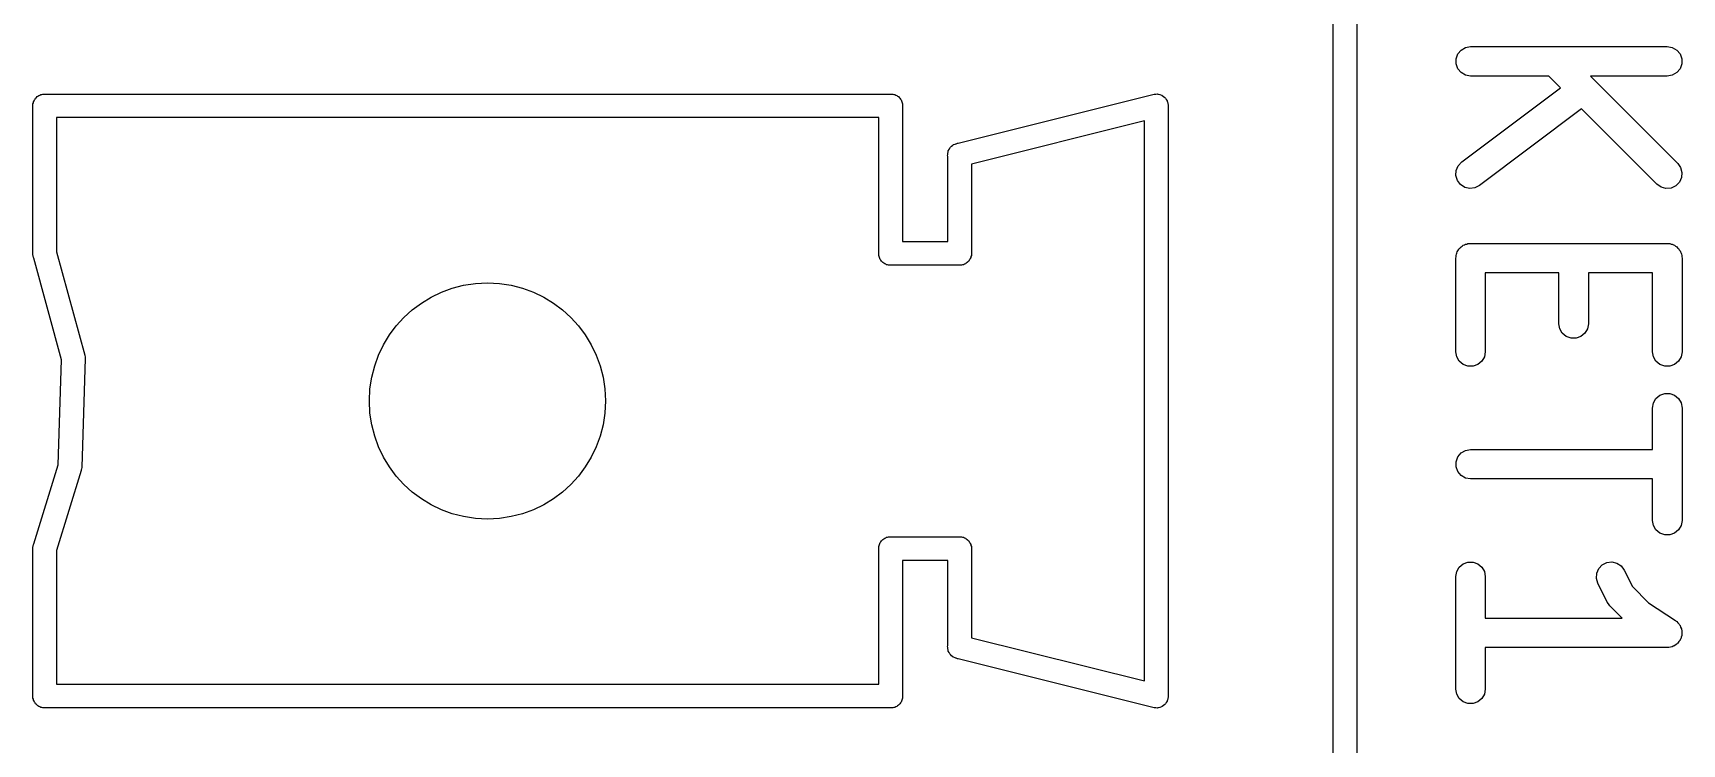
# Model space of a CAD drawing. Extents: x 84 to 159, y -171 to -32.
# Drawn here: x 89.26 to 97.64, y -97.65 to -94.04 of the extents above; entities that cross this region are included whole.
import ezdxf

# ---------------------------------------------------------------- set-up
doc = ezdxf.new("R2010")
doc.units = 0
doc.header["$MEASUREMENT"] = 0
doc.layers.add('BLACK', color=7, linetype='CONTINUOUS')

msp = doc.modelspace()

# ---------------------------------------------------------------- linework, layer by layer
at = {"layer": 'BLACK', "linetype": 'CONTINUOUS'}
for p, q in [((95.987, -75.845), (95.987, -105.476)), ((95.867, -105.41), (95.867, -75.9103)), ((96.4997, -94.1466), (96.5164, -94.1266)), ((96.5164, -94.1266), (96.539, -94.1136)), ((96.539, -94.1136), (96.5646, -94.1091)), ((96.5646, -94.1091), (97.5646, -94.1091)), ((97.5646, -94.1091), (97.5903, -94.1136)), ((97.5903, -94.1136), (97.6128, -94.1266)), ((97.6128, -94.1266), (97.6296, -94.1466)), ((96.4908, -94.1711), (96.4997, -94.1466)), ((96.4908, -94.1971), (96.4908, -94.1711)), ((96.4997, -94.2216), (96.4908, -94.1971)), ((97.6296, -94.1466), (97.6385, -94.1711)), ((97.6385, -94.1971), (97.6296, -94.2216)), ((97.6385, -94.1711), (97.6385, -94.1971)), ((96.5164, -94.2415), (96.4997, -94.2216)), ((96.539, -94.2546), (96.5164, -94.2415)), ((96.5646, -94.2591), (96.539, -94.2546)), ((96.9621, -94.2591), (96.5646, -94.2591)), ((97.0219, -94.3188), (96.9621, -94.2591)), ((97.5646, -94.2591), (97.1743, -94.2591)), ((97.1743, -94.2591), (97.6177, -94.7025)), ((97.5903, -94.2546), (97.5646, -94.2591)), ((97.6128, -94.2415), (97.5903, -94.2546)), ((97.6296, -94.2216), (97.6128, -94.2415)), ((89.2597, -94.3894), (89.2624, -94.3848)), ((89.2624, -94.3848), (89.2642, -94.3798)), ((89.2642, -94.3798), (89.2677, -94.3757)), ((89.2677, -94.3757), (89.2703, -94.3711)), ((89.2703, -94.3711), (89.2744, -94.3677)), ((89.2744, -94.3677), (89.2778, -94.3636)), ((89.2778, -94.3636), (89.2825, -94.3609)), ((89.2825, -94.3609), (89.2865, -94.3575)), ((89.2865, -94.3575), (89.2915, -94.3557)), ((89.2915, -94.3557), (89.2962, -94.353)), ((89.2962, -94.353), (89.3014, -94.3521)), ((89.3014, -94.3521), (89.3064, -94.3503)), ((89.3064, -94.3503), (89.3117, -94.3503)), ((89.3117, -94.3503), (89.3118, -94.3503)), ((89.3118, -94.3503), (93.6222, -94.3503)), ((93.6222, -94.3503), (93.6223, -94.3503)), ((93.6223, -94.3503), (93.6276, -94.3503)), ((93.6276, -94.3503), (93.6326, -94.3521)), ((93.6326, -94.3521), (93.6378, -94.353)), ((93.6378, -94.353), (93.6425, -94.3557)), ((93.6425, -94.3557), (93.6475, -94.3575)), ((93.6475, -94.3575), (93.6515, -94.3609)), ((93.6515, -94.3609), (93.6562, -94.3636)), ((93.6562, -94.3636), (93.6596, -94.3677)), ((93.6596, -94.3677), (93.6637, -94.3711)), ((93.6637, -94.3711), (93.6663, -94.3757)), ((93.6663, -94.3757), (93.6698, -94.3798)), ((93.6698, -94.3798), (93.6716, -94.3848)), ((93.6716, -94.3848), (93.6743, -94.3894)), ((93.9596, -94.6003), (94.9494, -94.3528)), ((94.9494, -94.3528), (94.9564, -94.3503)), ((94.9564, -94.3503), (94.9649, -94.3503)), ((94.9649, -94.3503), (94.9733, -94.3497)), ((94.9733, -94.3497), (94.9754, -94.3503)), ((94.9754, -94.3503), (94.9776, -94.3503)), ((94.9776, -94.3503), (94.9855, -94.3532)), ((94.9855, -94.3532), (94.9937, -94.3555)), ((94.9937, -94.3555), (94.9954, -94.3568)), ((94.9954, -94.3568), (94.9975, -94.3575)), ((94.9975, -94.3575), (95.004, -94.363)), ((95.004, -94.363), (95.0108, -94.3679)), ((95.0108, -94.3679), (95.012, -94.3697)), ((95.012, -94.3697), (95.0137, -94.3711)), ((95.0137, -94.3711), (95.0179, -94.3785)), ((95.0179, -94.3785), (95.0226, -94.3855)), ((95.0226, -94.3855), (95.0232, -94.3876)), ((95.0232, -94.3876), (95.0243, -94.3894)), ((96.5196, -94.6955), (97.0219, -94.3188)), ((89.257, -94.3997), (89.2588, -94.3947)), ((89.257, -94.405), (89.257, -94.3997)), ((89.257, -95.1655), (89.257, -94.405)), ((89.2588, -94.3947), (89.2597, -94.3894)), ((89.377, -94.4703), (89.377, -95.1522)), ((93.557, -94.4703), (89.377, -94.4703)), ((93.557, -95.1497), (93.557, -94.4703)), ((93.6743, -94.3894), (93.6752, -94.3947)), ((93.6752, -94.3947), (93.677, -94.3997)), ((93.677, -94.3997), (93.677, -94.405)), ((93.677, -94.405), (93.677, -94.405)), ((93.677, -94.405), (93.677, -95.1003)), ((95.0243, -94.3894), (95.0257, -94.3978)), ((95.0257, -94.3978), (95.0278, -94.406)), ((95.0278, -94.406), (95.027, -94.4134)), ((95.027, -94.4134), (95.027, -97.4072)), ((97.129, -94.426), (96.6096, -94.8155)), ((97.5116, -94.8085), (97.129, -94.426)), ((94.907, -94.4871), (94.027, -94.7071)), ((94.907, -97.3334), (94.907, -94.4871)), ((93.9094, -94.6416), (93.9098, -94.6394)), ((93.9098, -94.6394), (93.914, -94.6321)), ((93.914, -94.6321), (93.9177, -94.6245)), ((93.9177, -94.6245), (93.9192, -94.623)), ((93.9192, -94.623), (93.9203, -94.6211)), ((93.9203, -94.6211), (93.9268, -94.6157)), ((93.9268, -94.6157), (93.9329, -94.6098)), ((93.9329, -94.6098), (93.9349, -94.6089)), ((93.9349, -94.6089), (93.9365, -94.6075)), ((93.9365, -94.6075), (93.9445, -94.6046)), ((93.9445, -94.6046), (93.9474, -94.6033)), ((93.9474, -94.6033), (93.9494, -94.6028)), ((93.9494, -94.6028), (93.9564, -94.6003)), ((93.9564, -94.6003), (93.9596, -94.6003)), ((93.9062, -94.6646), (93.907, -94.6572)), ((93.907, -94.6677), (93.9062, -94.6646)), ((93.907, -94.655), (93.9075, -94.6519)), ((93.907, -94.6572), (93.907, -94.655)), ((93.907, -95.1003), (93.907, -94.6677)), ((93.9075, -94.6519), (93.9084, -94.6435)), ((93.9084, -94.6435), (93.9094, -94.6416)), ((94.027, -94.7071), (94.027, -95.1655)), ((96.4916, -94.7385), (96.5018, -94.7145)), ((96.5018, -94.7145), (96.5196, -94.6955)), ((97.6177, -94.7025), (97.6326, -94.7238)), ((96.4902, -94.7645), (96.4916, -94.7385)), ((96.4977, -94.7894), (96.4902, -94.7645)), ((96.5133, -94.8103), (96.4977, -94.7894)), ((97.6261, -94.7985), (97.6076, -94.817)), ((97.6371, -94.7749), (97.6261, -94.7985)), ((97.6326, -94.7238), (97.6393, -94.749)), ((97.6393, -94.749), (97.6371, -94.7749)), ((96.5352, -94.8245), (96.5133, -94.8103)), ((96.5605, -94.8304), (96.5352, -94.8245)), ((96.5864, -94.8273), (96.5605, -94.8304)), ((96.6096, -94.8155), (96.5864, -94.8273)), ((97.5329, -94.8235), (97.5116, -94.8085)), ((97.5581, -94.8302), (97.5329, -94.8235)), ((97.584, -94.828), (97.5581, -94.8302)), ((97.6076, -94.817), (97.584, -94.828)), ((93.677, -95.1003), (93.907, -95.1003)), ((96.4997, -95.1466), (96.5039, -95.1416)), ((96.5039, -95.1416), (96.5072, -95.1359)), ((96.5072, -95.1359), (96.5122, -95.1317)), ((96.5122, -95.1317), (96.5164, -95.1266)), ((96.5164, -95.1266), (96.5221, -95.1234)), ((96.5221, -95.1234), (96.5271, -95.1191)), ((96.5271, -95.1191), (96.5333, -95.1169)), ((96.5333, -95.1169), (96.539, -95.1136)), ((96.539, -95.1136), (96.5454, -95.1125)), ((96.5454, -95.1125), (96.5516, -95.1102)), ((96.5516, -95.1102), (96.5582, -95.1102)), ((96.5582, -95.1102), (96.5646, -95.1091)), ((96.5646, -95.1091), (97.5646, -95.1091)), ((97.5646, -95.1091), (97.5711, -95.1102)), ((97.5711, -95.1102), (97.5776, -95.1102)), ((97.5776, -95.1102), (97.5838, -95.1125)), ((97.5838, -95.1125), (97.5903, -95.1136)), ((97.5903, -95.1136), (97.596, -95.1169)), ((97.596, -95.1169), (97.6021, -95.1191)), ((97.6021, -95.1191), (97.6071, -95.1234)), ((97.6071, -95.1234), (97.6128, -95.1266)), ((97.6128, -95.1266), (97.617, -95.1317)), ((97.617, -95.1317), (97.6221, -95.1359)), ((97.6221, -95.1359), (97.6254, -95.1416)), ((97.6254, -95.1416), (97.6296, -95.1466)), ((89.2597, -95.1811), (89.257, -95.1655)), ((89.2612, -95.1836), (89.2597, -95.1811)), ((89.4021, -95.7004), (89.2612, -95.1836)), ((89.377, -95.1522), (89.5203, -95.6775)), ((93.557, -95.1709), (93.557, -95.1497)), ((93.5588, -95.1759), (93.557, -95.1709)), ((93.5597, -95.1811), (93.5588, -95.1759)), ((93.5624, -95.1857), (93.5597, -95.1811)), ((93.5642, -95.1907), (93.5624, -95.1857)), ((93.5677, -95.1948), (93.5642, -95.1907)), ((93.5703, -95.1994), (93.5677, -95.1948)), ((93.5744, -95.2029), (93.5703, -95.1994)), ((93.5778, -95.2069), (93.5744, -95.2029)), ((93.5825, -95.2096), (93.5778, -95.2069)), ((93.5865, -95.213), (93.5825, -95.2096)), ((93.5915, -95.2149), (93.5865, -95.213)), ((93.5962, -95.2175), (93.5915, -95.2149)), ((93.6014, -95.2185), (93.5962, -95.2175)), ((93.6064, -95.2203), (93.6014, -95.2185)), ((93.6117, -95.2203), (93.6064, -95.2203)), ((93.6118, -95.2203), (93.6117, -95.2203)), ((93.9722, -95.2203), (93.6118, -95.2203)), ((93.9723, -95.2203), (93.9722, -95.2203)), ((93.9776, -95.2203), (93.9723, -95.2203)), ((93.9826, -95.2185), (93.9776, -95.2203)), ((93.9878, -95.2175), (93.9826, -95.2185)), ((93.9925, -95.2149), (93.9878, -95.2175)), ((93.9975, -95.213), (93.9925, -95.2149)), ((94.0015, -95.2096), (93.9975, -95.213)), ((94.0062, -95.2069), (94.0015, -95.2096)), ((94.0096, -95.2029), (94.0062, -95.2069)), ((94.0137, -95.1994), (94.0096, -95.2029)), ((94.0163, -95.1948), (94.0137, -95.1994)), ((94.0198, -95.1907), (94.0163, -95.1948)), ((94.0216, -95.1857), (94.0198, -95.1907)), ((94.0243, -95.1811), (94.0216, -95.1857)), ((94.0252, -95.1759), (94.0243, -95.1811)), ((94.027, -95.1709), (94.0252, -95.1759)), ((94.027, -95.1655), (94.027, -95.1655)), ((94.027, -95.1655), (94.027, -95.1709)), ((96.4896, -95.1841), (96.4908, -95.1776)), ((96.4896, -95.6603), (96.4896, -95.1841)), ((96.4908, -95.1711), (96.493, -95.1649)), ((96.4908, -95.1776), (96.4908, -95.1711)), ((96.493, -95.1649), (96.4941, -95.1584)), ((96.4941, -95.1584), (96.4974, -95.1528)), ((96.4974, -95.1528), (96.4997, -95.1466)), ((97.6296, -95.1466), (97.6318, -95.1528)), ((97.6318, -95.1528), (97.6351, -95.1584)), ((97.6351, -95.1584), (97.6362, -95.1649)), ((97.6362, -95.1649), (97.6385, -95.1711)), ((97.6385, -95.1711), (97.6385, -95.1776)), ((97.6385, -95.1776), (97.6396, -95.1841)), ((97.6396, -95.1841), (97.6396, -95.6603)), ((97.0134, -95.2591), (96.6396, -95.2591)), ((96.6396, -95.2591), (96.6396, -95.6603)), ((97.0134, -95.5174), (97.0134, -95.2591)), ((97.4896, -95.2591), (97.1634, -95.2591)), ((97.1634, -95.2591), (97.1634, -95.5174)), ((97.4896, -95.6603), (97.4896, -95.2591)), ((97.018, -95.5431), (97.0134, -95.5174)), ((97.031, -95.5656), (97.018, -95.5431)), ((97.1589, -95.5431), (97.1459, -95.5656)), ((97.1634, -95.5174), (97.1589, -95.5431)), ((97.0509, -95.5824), (97.031, -95.5656)), ((97.0754, -95.5913), (97.0509, -95.5824)), ((97.1015, -95.5913), (97.0754, -95.5913)), ((97.1259, -95.5824), (97.1015, -95.5913)), ((97.1459, -95.5656), (97.1259, -95.5824)), ((89.3849, -96.2356), (89.4021, -95.7004)), ((89.5223, -95.6952), (89.5046, -96.2474)), ((89.5203, -95.6775), (89.522, -95.6868)), ((89.522, -95.6868), (89.5219, -95.691)), ((89.5219, -95.691), (89.5223, -95.6952)), ((96.4941, -95.6859), (96.4896, -95.6603)), ((96.5072, -95.7085), (96.4941, -95.6859)), ((96.5271, -95.7252), (96.5072, -95.7085)), ((96.5516, -95.7341), (96.5271, -95.7252)), ((96.6021, -95.7252), (96.5776, -95.7341)), ((96.6221, -95.7085), (96.6021, -95.7252)), ((96.6351, -95.6859), (96.6221, -95.7085)), ((96.6396, -95.6603), (96.6351, -95.6859)), ((97.4941, -95.6859), (97.4896, -95.6603)), ((97.5072, -95.7085), (97.4941, -95.6859)), ((97.5271, -95.7252), (97.5072, -95.7085)), ((97.5516, -95.7341), (97.5271, -95.7252)), ((97.6021, -95.7252), (97.5776, -95.7341)), ((97.6221, -95.7085), (97.6021, -95.7252)), ((97.6351, -95.6859), (97.6221, -95.7085)), ((97.6396, -95.6603), (97.6351, -95.6859)), ((96.5776, -95.7341), (96.5516, -95.7341)), ((97.5776, -95.7341), (97.5516, -95.7341)), ((97.5072, -95.8978), (97.5271, -95.881)), ((97.5271, -95.881), (97.5516, -95.8721)), ((97.5516, -95.8721), (97.5776, -95.8721)), ((97.5776, -95.8721), (97.6021, -95.881)), ((97.6021, -95.881), (97.6221, -95.8978)), ((97.4896, -95.946), (97.4941, -95.9203)), ((97.4896, -96.1567), (97.4896, -95.946)), ((97.4941, -95.9203), (97.5072, -95.8978)), ((97.6221, -95.8978), (97.6351, -95.9203)), ((97.6351, -95.9203), (97.6396, -95.946)), ((97.6396, -95.946), (97.6396, -96.5174)), ((96.4908, -96.2187), (96.4997, -96.1942)), ((96.4908, -96.2447), (96.4908, -96.2187)), ((96.4997, -96.1942), (96.5164, -96.1743)), ((96.5164, -96.1743), (96.539, -96.1612)), ((96.539, -96.1612), (96.5646, -96.1567)), ((96.5646, -96.1567), (97.4896, -96.1567)), ((89.2617, -96.636), (89.3849, -96.2356)), ((89.5019, -96.2631), (89.377, -96.6694)), ((89.5024, -96.2599), (89.5019, -96.2631)), ((89.5035, -96.2568), (89.5024, -96.2599)), ((89.5046, -96.2474), (89.5035, -96.2568)), ((96.4997, -96.2692), (96.4908, -96.2447)), ((96.5164, -96.2892), (96.4997, -96.2692)), ((96.539, -96.3022), (96.5164, -96.2892)), ((96.5646, -96.3067), (96.539, -96.3022)), ((97.4896, -96.3067), (96.5646, -96.3067)), ((97.4896, -96.5174), (97.4896, -96.3067)), ((97.4941, -96.5431), (97.4896, -96.5174)), ((97.5072, -96.5656), (97.4941, -96.5431)), ((97.5271, -96.5824), (97.5072, -96.5656)), ((97.6221, -96.5656), (97.6021, -96.5824)), ((97.6351, -96.5431), (97.6221, -96.5656)), ((97.6396, -96.5174), (97.6351, -96.5431)), ((89.257, -96.655), (89.2597, -96.6394)), ((89.2597, -96.6394), (89.2617, -96.636)), ((93.557, -96.6497), (93.5588, -96.6447)), ((93.557, -96.655), (93.557, -96.6497)), ((93.5588, -96.6447), (93.5597, -96.6394)), ((93.5597, -96.6394), (93.5624, -96.6348)), ((93.5624, -96.6348), (93.5642, -96.6298)), ((93.5642, -96.6298), (93.5677, -96.6257)), ((93.5677, -96.6257), (93.5703, -96.6211)), ((93.5703, -96.6211), (93.5744, -96.6177)), ((93.5744, -96.6177), (93.5778, -96.6136)), ((93.5778, -96.6136), (93.5825, -96.6109)), ((93.5825, -96.6109), (93.5865, -96.6075)), ((93.5865, -96.6075), (93.5915, -96.6057)), ((93.5915, -96.6057), (93.5962, -96.603)), ((93.5962, -96.603), (93.6014, -96.6021)), ((93.6014, -96.6021), (93.6064, -96.6003)), ((93.6064, -96.6003), (93.6117, -96.6003)), ((93.6117, -96.6003), (93.6118, -96.6003)), ((93.6118, -96.6003), (93.9722, -96.6003)), ((93.9722, -96.6003), (93.9723, -96.6003)), ((93.9723, -96.6003), (93.9776, -96.6003)), ((93.9776, -96.6003), (93.9826, -96.6021)), ((93.9826, -96.6021), (93.9878, -96.603)), ((93.9878, -96.603), (93.9925, -96.6057)), ((93.9925, -96.6057), (93.9975, -96.6075)), ((93.9975, -96.6075), (94.0015, -96.6109)), ((94.0015, -96.6109), (94.0062, -96.6136)), ((94.0062, -96.6136), (94.0096, -96.6177)), ((94.0096, -96.6177), (94.0137, -96.6211)), ((94.0137, -96.6211), (94.0163, -96.6257)), ((94.0163, -96.6257), (94.0198, -96.6298)), ((94.0198, -96.6298), (94.0216, -96.6348)), ((94.0216, -96.6348), (94.0243, -96.6394)), ((94.0243, -96.6394), (94.0252, -96.6447)), ((94.0252, -96.6447), (94.027, -96.6497)), ((94.027, -96.6497), (94.027, -96.655)), ((97.5516, -96.5913), (97.5271, -96.5824)), ((97.5776, -96.5913), (97.5516, -96.5913)), ((97.6021, -96.5824), (97.5776, -96.5913)), ((89.257, -97.4155), (89.257, -96.655)), ((89.377, -96.6694), (89.377, -97.3503)), ((93.557, -97.3503), (93.557, -96.655)), ((93.557, -96.655), (93.557, -96.655)), ((93.907, -96.7203), (93.677, -96.7203)), ((93.677, -96.7203), (93.677, -97.4155)), ((93.907, -97.1529), (93.907, -96.7203)), ((94.027, -96.655), (94.027, -96.655)), ((94.027, -96.655), (94.027, -97.1134)), ((96.5271, -96.7382), (96.5516, -96.7293)), ((96.5516, -96.7293), (96.5776, -96.7293)), ((96.5776, -96.7293), (96.6021, -96.7382)), ((97.2342, -96.7429), (97.2575, -96.7312)), ((97.2575, -96.7312), (97.2834, -96.7283)), ((97.2834, -96.7283), (97.3087, -96.7343)), ((97.3087, -96.7343), (97.3305, -96.7487)), ((96.4896, -96.8031), (96.4941, -96.7775)), ((96.4896, -97.3746), (96.4896, -96.8031)), ((96.4941, -96.7775), (96.5072, -96.7549)), ((96.5072, -96.7549), (96.5271, -96.7382)), ((96.6021, -96.7382), (96.6221, -96.7549)), ((96.6221, -96.7549), (96.6351, -96.7775)), ((96.6351, -96.7775), (96.6396, -96.8031)), ((96.6396, -96.8031), (96.6396, -97.0138)), ((97.2044, -96.8117), (97.206, -96.7857)), ((97.2118, -96.8367), (97.2044, -96.8117)), ((97.206, -96.7857), (97.2163, -96.7618)), ((97.2163, -96.7618), (97.2342, -96.7429)), ((97.3305, -96.7487), (97.346, -96.7696)), ((97.346, -96.7696), (97.3882, -96.8539)), ((97.2594, -96.9319), (97.2118, -96.8367)), ((97.3882, -96.8539), (97.4695, -96.9353)), ((97.2666, -96.9416), (97.2594, -96.9319)), ((97.2735, -96.9514), (97.2666, -96.9416)), ((97.3359, -97.0138), (97.2735, -96.9514)), ((97.4695, -96.9353), (97.6062, -97.0264)), ((96.6396, -97.0138), (97.3359, -97.0138)), ((97.6062, -97.0264), (97.6092, -97.0293)), ((97.6092, -97.0293), (97.6128, -97.0314)), ((97.6128, -97.0314), (97.6186, -97.0382)), ((97.6186, -97.0382), (97.6251, -97.0444)), ((97.6251, -97.0444), (97.6269, -97.0482)), ((97.6269, -97.0482), (97.6296, -97.0513)), ((97.6296, -97.0513), (97.6326, -97.0598)), ((97.6326, -97.0598), (97.6366, -97.0678)), ((97.6366, -97.0678), (97.6371, -97.0719)), ((93.9062, -97.156), (93.907, -97.1529)), ((94.027, -97.1134), (94.907, -97.3334)), ((97.6051, -97.1508), (97.5979, -97.1561)), ((97.6128, -97.1463), (97.6051, -97.1508)), ((97.6155, -97.1431), (97.6128, -97.1463)), ((97.6189, -97.1407), (97.6155, -97.1431)), ((97.6238, -97.1332), (97.6189, -97.1407)), ((97.6296, -97.1263), (97.6238, -97.1332)), ((97.631, -97.1224), (97.6296, -97.1263)), ((97.6333, -97.119), (97.631, -97.1224)), ((97.6354, -97.1103), (97.6333, -97.119)), ((97.6385, -97.1019), (97.6354, -97.1103)), ((97.6371, -97.0719), (97.6385, -97.0758)), ((97.6385, -97.0758), (97.6385, -97.0848)), ((97.6385, -97.0848), (97.6395, -97.0937)), ((97.6395, -97.0937), (97.6385, -97.0977)), ((97.6385, -97.0977), (97.6385, -97.1019)), ((93.907, -97.1634), (93.9062, -97.156)), ((93.907, -97.1655), (93.907, -97.1634)), ((93.9075, -97.1686), (93.907, -97.1655)), ((93.9084, -97.177), (93.9075, -97.1686)), ((93.9094, -97.179), (93.9084, -97.177)), ((93.9097, -97.1811), (93.9094, -97.179)), ((93.914, -97.1885), (93.9097, -97.1811)), ((93.9177, -97.1961), (93.914, -97.1885)), ((93.9192, -97.1976), (93.9177, -97.1961)), ((93.9203, -97.1994), (93.9192, -97.1976)), ((93.9268, -97.2049), (93.9203, -97.1994)), ((93.9329, -97.2108), (93.9268, -97.2049)), ((93.9349, -97.2116), (93.9329, -97.2108)), ((93.9365, -97.213), (93.9349, -97.2116)), ((93.9445, -97.2159), (93.9365, -97.213)), ((93.9474, -97.2172), (93.9445, -97.2159)), ((93.9494, -97.2177), (93.9474, -97.2172)), ((93.9564, -97.2203), (93.9494, -97.2177)), ((93.9596, -97.2203), (93.9564, -97.2203)), ((94.9494, -97.4677), (93.9596, -97.2203)), ((97.5646, -97.1638), (96.6396, -97.1638)), ((96.6396, -97.1638), (96.6396, -97.3746)), ((97.5687, -97.1631), (97.5646, -97.1638)), ((97.5729, -97.1634), (97.5687, -97.1631)), ((97.5815, -97.1609), (97.5729, -97.1634)), ((97.5903, -97.1593), (97.5815, -97.1609)), ((97.5939, -97.1572), (97.5903, -97.1593)), ((97.5979, -97.1561), (97.5939, -97.1572)), ((89.377, -97.3503), (93.557, -97.3503)), ((96.4941, -97.4002), (96.4896, -97.3746)), ((96.5072, -97.4228), (96.4941, -97.4002)), ((96.6351, -97.4002), (96.6221, -97.4228)), ((96.6396, -97.3746), (96.6351, -97.4002)), ((89.257, -97.4209), (89.257, -97.4155)), ((89.257, -97.4155), (89.257, -97.4155)), ((89.2588, -97.4259), (89.257, -97.4209)), ((89.2597, -97.4311), (89.2588, -97.4259)), ((89.2624, -97.4357), (89.2597, -97.4311)), ((89.2642, -97.4407), (89.2624, -97.4357)), ((89.2677, -97.4448), (89.2642, -97.4407)), ((89.2703, -97.4494), (89.2677, -97.4448)), ((89.2744, -97.4529), (89.2703, -97.4494)), ((89.2778, -97.4569), (89.2744, -97.4529)), ((89.2825, -97.4596), (89.2778, -97.4569)), ((89.2865, -97.463), (89.2825, -97.4596)), ((89.2915, -97.4649), (89.2865, -97.463)), ((89.2962, -97.4675), (89.2915, -97.4649)), ((89.3014, -97.4685), (89.2962, -97.4675)), ((89.3064, -97.4703), (89.3014, -97.4685)), ((89.3117, -97.4703), (89.3064, -97.4703)), ((89.3118, -97.4703), (89.3117, -97.4703)), ((93.6222, -97.4703), (89.3118, -97.4703)), ((93.6223, -97.4703), (93.6222, -97.4703)), ((93.6276, -97.4703), (93.6223, -97.4703)), ((93.6326, -97.4685), (93.6276, -97.4703)), ((93.6378, -97.4675), (93.6326, -97.4685)), ((93.6425, -97.4649), (93.6378, -97.4675)), ((93.6475, -97.463), (93.6425, -97.4649)), ((93.6515, -97.4596), (93.6475, -97.463)), ((93.6562, -97.4569), (93.6515, -97.4596)), ((93.6596, -97.4529), (93.6562, -97.4569)), ((93.6637, -97.4494), (93.6596, -97.4529)), ((93.6663, -97.4448), (93.6637, -97.4494)), ((93.6698, -97.4407), (93.6663, -97.4448)), ((93.6716, -97.4357), (93.6698, -97.4407)), ((93.6743, -97.4311), (93.6716, -97.4357)), ((93.6752, -97.4259), (93.6743, -97.4311)), ((93.677, -97.4209), (93.6752, -97.4259)), ((93.677, -97.4155), (93.677, -97.4155)), ((93.677, -97.4155), (93.677, -97.4209)), ((94.9564, -97.4703), (94.9494, -97.4677)), ((94.9649, -97.4703), (94.9564, -97.4703)), ((94.9733, -97.4709), (94.9649, -97.4703)), ((94.9754, -97.4703), (94.9733, -97.4709)), ((94.9776, -97.4703), (94.9754, -97.4703)), ((94.9855, -97.4674), (94.9776, -97.4703)), ((94.9937, -97.4651), (94.9855, -97.4674)), ((94.9954, -97.4638), (94.9937, -97.4651)), ((94.9975, -97.463), (94.9954, -97.4638)), ((95.004, -97.4576), (94.9975, -97.463)), ((95.0108, -97.4526), (95.004, -97.4576)), ((95.012, -97.4508), (95.0108, -97.4526)), ((95.0137, -97.4494), (95.012, -97.4508)), ((95.0179, -97.4421), (95.0137, -97.4494)), ((95.0226, -97.4351), (95.0179, -97.4421)), ((95.0232, -97.433), (95.0226, -97.4351)), ((95.0243, -97.4311), (95.0232, -97.433)), ((95.0257, -97.4228), (95.0243, -97.4311)), ((95.0278, -97.4146), (95.0257, -97.4228)), ((95.027, -97.4072), (95.0278, -97.4146)), ((96.5271, -97.4395), (96.5072, -97.4228)), ((96.5516, -97.4484), (96.5271, -97.4395)), ((96.5776, -97.4484), (96.5516, -97.4484)), ((96.6021, -97.4395), (96.5776, -97.4484)), ((96.6221, -97.4228), (96.6021, -97.4395))]:
    msp.add_line(p, q, dxfattribs=at)
at = {"layer": 'BLACK'}
msp.add_circle((91.567, -95.9103), 0.6, dxfattribs=at)

doc.saveas('drawing.dxf')
